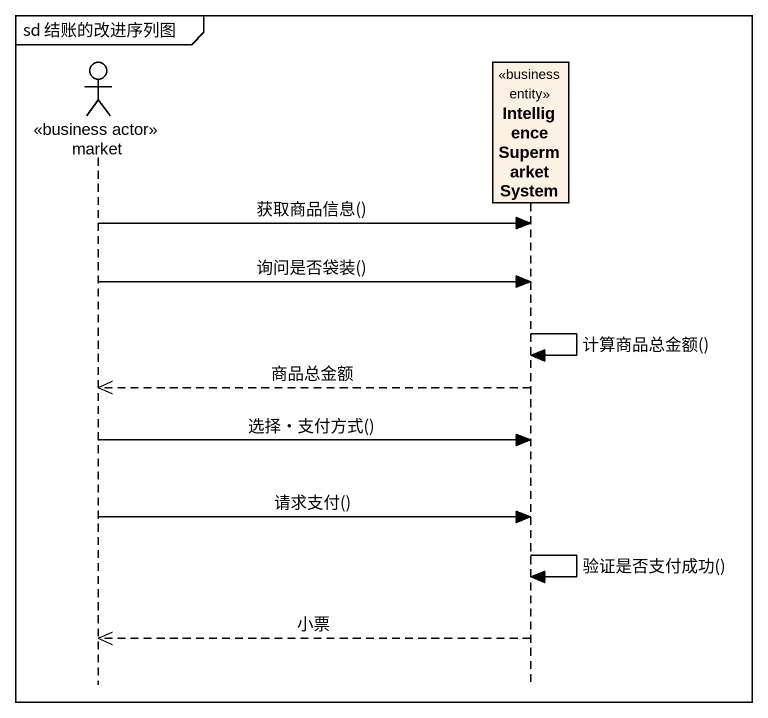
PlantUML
@startuml
mainframe sd 结账的改进序列图
hide footbox
actor market <<business actor>>
participant "IntelligenceSupermarketSystem" as IntelligenceSupermarketSyste <<business entity>>

market -> IntelligenceSupermarketSyste : 获取商品信息()
market -> IntelligenceSupermarketSyste : 询问是否袋装()
IntelligenceSupermarketSyste -> IntelligenceSupermarketSyste : 计算商品总金额()
IntelligenceSupermarketSyste -->> market : 商品总金额
market -> IntelligenceSupermarketSyste : 选择·支付方式()
market -> IntelligenceSupermarketSyste : 请求支付()
IntelligenceSupermarketSyste -> IntelligenceSupermarketSyste : 验证是否支付成功()
IntelligenceSupermarketSyste -->> market : 小票
@enduml
